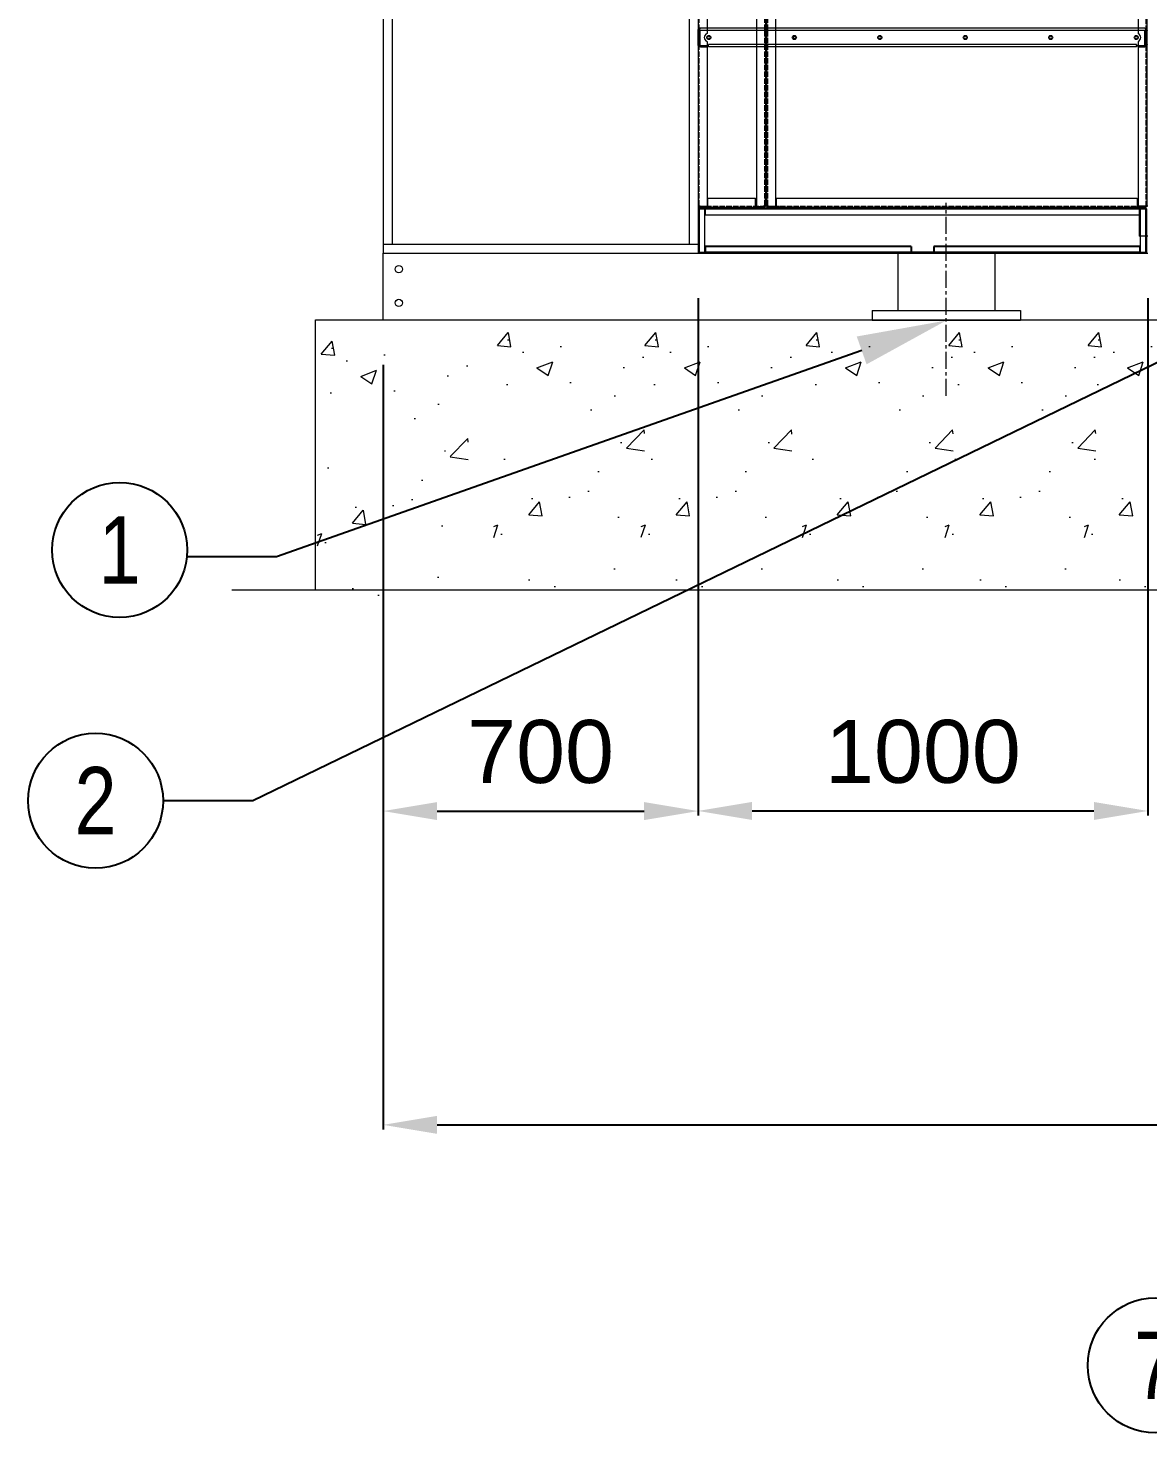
# Model space of a CAD drawing. Header units: millimetres. Extents: x -664082 to 30827, y -141530 to 21962.
# Drawn here: x 9024 to 11513, y 6127 to 9249 of the extents above; entities that cross this region are included whole.
import ezdxf
from ezdxf import colors
from ezdxf.entities.mleader import LeaderData, LeaderLine
from ezdxf.enums import TextEntityAlignment as Align
from ezdxf.math import Vec2, Vec3

# ---------------------------------------------------------------- set-up
doc = ezdxf.new("R2010")
doc.units = ezdxf.units.MM
doc.linetypes.add('CENTER', pattern=[2, 1.25, -0.25, 0.25, -0.25])
doc.linetypes.add('DASHED', pattern=[15, 12, -3])
for name, color, linetype in [('center', 1, 'CENTER'), ('냉각탑_dim', 1, 'Continuous'), ('냉각탑_text', 3, 'Continuous'), ('냉각탑_기초', 23, 'Continuous')]:
    doc.layers.add(name, color=color, linetype=linetype)
doc.styles.get("Standard").update_dxf_attribs({"font": 'arial.ttf'})
doc.dimstyles.new('1.40', dxfattribs={"dimscale": 20, "dimtxt": 1.5, "dimasz": 1, "dimexe": 0.5, "dimexo": 0.5, "dimgap": 0.5, "dimtad": 1, "dimdec": 0, "dimzin": 0, "dimdsep": 46, "dimtxsty": 'Standard', "dimcen": 0, "dimclrd": 2, "dimclre": 2, "dimclrt": 3, "dimadec": 0, "dimazin": 0, "dimtfac": 1, "dimtdec": 0, "dimtmove": 0, "dimatfit": 0, "dimfxl": 1, "dimtolj": 1, "dimtzin": 0, "dimlwd": -1, "dimlwe": -1, "dimarcsym": 0})

# ---------------------------------------------------------------- blocks, each defined once
blk = doc.blocks.new('*D385')
at = {"color": 2, "transparency": 16777216}
for p, q in [((10512.9, 8649.3), (10512.9, 7498.9)), ((9812.8, 8500.9), (9812.8, 7498.9)), ((9932.8, 7508.9), (10392.9, 7508.9))]:
    blk.add_line(p, q, dxfattribs=at)
for points in [[(9932.8, 7528.9), (9932.8, 7488.9), (9812.8, 7508.9)], [(10392.9, 7528.9), (10392.9, 7488.9), (10512.9, 7508.9)]]:
    blk.add_solid(points, dxfattribs=at)
at = {"layer": 'Defpoints', "color": 0, "transparency": 16777216}
for p in [(10512.9, 8749.3), (9812.8, 8600.9), (10512.9, 7508.9)]:
    blk.add_point(p, dxfattribs=at)
at = {"color": 3, "lineweight": 5, "transparency": 16777216, "insert": (10162.8, 7640.4), "char_height": 140, "attachment_point": 5}
blk.add_mtext('\\A1;700', dxfattribs=at)
blk = doc.blocks.new('*D386')
at = {"color": 2, "transparency": 16777216}
for p, q in [((10512.8, 8649.3), (10512.8, 7499.2)), ((11512.8, 8649.3), (11512.8, 7499.2)), ((10632.8, 7509.2), (11392.8, 7509.2))]:
    blk.add_line(p, q, dxfattribs=at)
for points in [[(10632.8, 7529.2), (10632.8, 7489.2), (10512.8, 7509.2)], [(11392.8, 7529.2), (11392.8, 7489.2), (11512.8, 7509.2)]]:
    blk.add_solid(points, dxfattribs=at)
at = {"layer": 'Defpoints', "color": 0, "transparency": 16777216}
for p in [(10512.8, 8749.3), (11512.8, 8749.3), (11512.8, 7509.2)]:
    blk.add_point(p, dxfattribs=at)
at = {"color": 3, "lineweight": 5, "transparency": 16777216, "insert": (11012.8, 7640.6), "char_height": 140, "attachment_point": 5}
blk.add_mtext('\\A1;1000', dxfattribs=at)
blk = doc.blocks.new('*D390')
at = {"color": 2, "transparency": 16777216}
for p, q in [((9812.8, 8500.9), (9812.8, 6801.5)), ((18012.8, 8500.9), (18012.8, 6801.5)), ((9932.8, 6811.5), (17892.8, 6811.5))]:
    blk.add_line(p, q, dxfattribs=at)
for points in [[(9932.8, 6831.5), (9932.8, 6791.5), (9812.8, 6811.5)], [(17892.8, 6831.5), (17892.8, 6791.5), (18012.8, 6811.5)]]:
    blk.add_solid(points, dxfattribs=at)
at = {"layer": 'Defpoints', "color": 0, "transparency": 16777216}
for p in [(9812.8, 8600.9), (18012.8, 8600.9), (18012.8, 6811.5)]:
    blk.add_point(p, dxfattribs=at)
at = {"color": 3, "lineweight": 5, "transparency": 16777216, "insert": (13912.8, 6943), "char_height": 140, "attachment_point": 5}
blk.add_mtext('\\A1;8200', dxfattribs=at)
blk = doc.blocks.new('485689')
at = {"color": 7, "lineweight": 13, "ltscale": 0.486}
for p, q in [((183525.3, 30767.5), (183525.3, 30864.7)), ((183528.1, 30767.5), (183528.1, 30864.7)), ((184520.5, 30864.7), (184520.5, 30767.5)), ((184523.3, 30864.7), (184523.3, 30767.5))]:
    blk.add_line(p, q, dxfattribs=at)
at = {"color": 7, "lineweight": 13, "ltscale": 0.014}
for p, q in [((183528.1, 30864.7), (183525.3, 30864.7)), ((183541.9, 30863.3), (183541.9, 30866.1)), ((184506.7, 30863.3), (184506.7, 30866.1)), ((184520.5, 30864.7), (184523.3, 30864.7)), ((183528.1, 30767.5), (183525.3, 30767.5)), ((183541.9, 30768.9), (183541.9, 30766.1)), ((184506.7, 30768.9), (184506.7, 30766.1)), ((184520.5, 30767.5), (184523.3, 30767.5))]:
    blk.add_line(p, q, dxfattribs=at)
at = {"color": 7, "lineweight": 13, "ltscale": 0.004}
for p, q in [((183526.9, 30866.1), (183527.7, 30866.1)), ((184520.9, 30866.1), (184521.7, 30866.1)), ((183527.7, 30766.1), (183526.9, 30766.1)), ((184521.7, 30766.1), (184520.9, 30766.1))]:
    blk.add_line(p, q, dxfattribs=at)
at = {"color": 7, "lineweight": 13, "ltscale": 0.007}
for p, q in [((183526.9, 30864.7), (183526.9, 30866.1)), ((183527.7, 30866.1), (183527.7, 30864.7)), ((184520.9, 30864.7), (184520.9, 30866.1)), ((184521.7, 30864.7), (184521.7, 30866.1)), ((183526.9, 30766.1), (183526.9, 30767.5)), ((183527.7, 30766.1), (183527.7, 30767.5)), ((184520.9, 30767.5), (184520.9, 30766.1)), ((184521.7, 30766.1), (184521.7, 30767.5))]:
    blk.add_line(p, q, dxfattribs=at)
at = {"color": 7, "lineweight": 13, "ltscale": 0.071}
for p, q in [((183541.9, 30866.1), (183527.7, 30866.1)), ((184520.9, 30866.1), (184506.7, 30866.1)), ((183527.7, 30766.1), (183541.9, 30766.1)), ((184506.7, 30766.1), (184520.9, 30766.1))]:
    blk.add_line(p, q, dxfattribs=at)
at = {"color": 7, "lineweight": 13, "ltscale": 0.061}
for p, q in [((183540.3, 30864.7), (183528.1, 30864.7)), ((183541.9, 30863.3), (183541.9, 30851.1)), ((184506.7, 30851.1), (184506.7, 30863.3)), ((184520.5, 30864.7), (184508.3, 30864.7)), ((183528.1, 30767.5), (183540.3, 30767.5)), ((184508.3, 30767.5), (184520.5, 30767.5))]:
    blk.add_line(p, q, dxfattribs=at)
at = {"color": 7, "lineweight": 13, "ltscale": 0.366205}
for p, q in [((183540.3, 30864.7), (183540.3, 30768.9)), ((184508.3, 30781.1), (184508.3, 30864.7))]:
    blk.add_line(p, q, dxfattribs=at)
at = {"color": 7, "lineweight": 13, "ltscale": 0.008}
for p, q in [((183540.3, 30864.5), (183541.9, 30864.5)), ((183540.3, 30863.3), (183541.9, 30863.3)), ((184506.7, 30866.1), (184506.7, 30864.5)), ((184506.7, 30864.5), (184508.3, 30864.5)), ((184506.7, 30863.3), (184508.3, 30863.3)), ((183541.9, 30768.9), (183540.3, 30768.9)), ((183541.9, 30767.7), (183540.3, 30767.7)), ((184508.3, 30768.9), (184506.7, 30768.9)), ((184508.3, 30767.7), (184506.7, 30767.7)), ((184506.7, 30766.1), (184506.7, 30767.7))]:
    blk.add_line(p, q, dxfattribs=at)
at = {"color": 7, "lineweight": 13}
for p, q in [((183541.9, 30866.1), (184506.7, 30866.1)), ((183541.9, 30863.3), (184506.7, 30863.3)), ((184506.7, 30851.1), (183541.9, 30851.1)), ((184506.7, 30768.9), (183541.9, 30768.9)), ((184506.7, 30766.1), (183541.9, 30766.1))]:
    blk.add_line(p, q, dxfattribs=at)
at = {"color": 7, "lineweight": 13, "ltscale": 0.001386}
for p, q in [((183541.9, 30866.1), (183541.9, 30865.8)), ((183541.9, 30766.1), (183541.9, 30766.4))]:
    blk.add_line(p, q, dxfattribs=at)
at = {"color": 7, "lineweight": 13, "ltscale": 0.076206}
for p, q in [((183540.3, 30782.7), (183540.3, 30767.5)), ((184508.3, 30767.5), (184508.3, 30782.7))]:
    blk.add_line(p, q, dxfattribs=at)
at = {"color": 7, "lineweight": 13, "ltscale": 0.05737}
for p, q in [((183541.9, 30780.4), (183541.9, 30768.9)), ((184506.7, 30780.4), (184506.7, 30768.9))]:
    blk.add_line(p, q, dxfattribs=at)
for p, q in [((183541.9, 30780.4), (183999.3, 30780.4)), ((183999.3, 30780.4), (183999.3, 30768.9)), ((184049.3, 30780.4), (184506.7, 30780.4)), ((184049.3, 30780.4), (184049.3, 30768.9))]:
    blk.add_line(p, q)
blk = doc.blocks.new('68679')
at = {"color": 7, "lineweight": 13, "ltscale": 0.0185}
for p, q in [((182651.6, 34840.2), (182651.6, 34855)), ((182654.8, 34840.2), (182654.8, 34855)), ((182651.6, 33867.4), (182651.6, 33882.2)), ((182654.8, 33867.4), (182654.8, 33882.2))]:
    blk.add_line(p, q, dxfattribs=at)
at = {"color": 7, "lineweight": 13, "ltscale": 0.02275}
for p, q in [((182654.8, 34837), (182654.8, 34855.2)), ((182654.8, 33867.2), (182654.8, 33885.4))]:
    blk.add_line(p, q, dxfattribs=at)
at = {"color": 7, "lineweight": 13, "ltscale": 0.042}
for p, q in [((182688.4, 34855.2), (182654.8, 34855.2)), ((182654.8, 33867.2), (182688.4, 33867.2))]:
    blk.add_line(p, q, dxfattribs=at)
at = {"color": 7, "lineweight": 13, "ltscale": 0.041987}
blk.add_line((182654.8, 34855.2), (182688.4, 34855.2), dxfattribs=at)
at = {"color": 7, "lineweight": 13, "ltscale": 0.0395}
for p, q in [((182656.8, 34860.2), (182688.4, 34860.2)), ((182688.4, 34857), (182656.8, 34857)), ((182688.4, 33865.4), (182656.8, 33865.4)), ((182656.8, 33862.2), (182688.4, 33862.2))]:
    blk.add_line(p, q, dxfattribs=at)
at = {"color": 7, "lineweight": 13, "ltscale": 0.004497}
for p, q in [((182692, 34857), (182688.4, 34857)), ((182692, 33865.4), (182688.4, 33865.4))]:
    blk.add_line(p, q, dxfattribs=at)
at = {"color": 7, "lineweight": 13, "ltscale": 0.00225}
for p, q in [((182688.4, 34857), (182688.4, 34855.2)), ((182688.4, 34855.2), (182688.4, 34857)), ((182688.4, 33867.2), (182688.4, 33865.4)), ((182688.4, 33865.4), (182688.4, 33867.2))]:
    blk.add_line(p, q, dxfattribs=at)
at = {"color": 7, "lineweight": 13}
for p, q in [((182688.4, 34855.2), (182688.4, 33867.2)), ((182693.6, 34855), (182693.6, 33867.4)), ((182651.6, 34837), (182651.6, 33885.4)), ((182651.6, 34837), (182651.6, 33885.4)), ((182656.8, 34837), (182656.8, 33885.4))]:
    blk.add_line(p, q, dxfattribs=at)
at = {"color": 7, "lineweight": 13, "ltscale": 0.0022}
for p, q in [((182691.2, 34857), (182692.6, 34858)), ((182691.2, 33865.4), (182692.6, 33864.3))]:
    blk.add_line(p, q, dxfattribs=at)
at = {"color": 7, "lineweight": 13, "ltscale": 0.004}
for p, q in [((182654.8, 34840.2), (182651.6, 34840.2)), ((182654.8, 34837), (182651.6, 34837)), ((182651.6, 33882.2), (182654.8, 33882.2))]:
    blk.add_line(p, q, dxfattribs=at)
at = {"color": 7, "lineweight": 13, "ltscale": 0.003999}
blk.add_line((182651.6, 34837), (182654.8, 34837), dxfattribs=at)
at = {"color": 7, "lineweight": 13, "ltscale": 0.003997}
blk.add_line((182654.8, 34837), (182654.8, 34840.2), dxfattribs=at)
at = {"color": 7, "lineweight": 13, "ltscale": 0.0025}
for p, q in [((182656.8, 34837), (182654.8, 34837)), ((182654.8, 33885.4), (182656.8, 33885.4))]:
    blk.add_line(p, q, dxfattribs=at)
at = {"color": 7, "lineweight": 13, "ltscale": 0.0065}
blk.add_line((182651.6, 33885.4), (182656.8, 33885.4), dxfattribs=at)
at = {"color": 7, "lineweight": 13, "ltscale": 0.004003}
blk.add_line((182654.8, 33882.2), (182654.8, 33885.4), dxfattribs=at)
at = {"color": 7, "lineweight": 13}
for centre in [(182672.6, 34836.2), (182672.6, 34646.2), (182672.6, 34456.2), (182672.6, 34266.2), (182672.6, 34076.2), (182672.6, 33886.2)]:
    blk.add_circle(centre, 3, dxfattribs=at)
for centre, radius, start, end in [((182656.8, 34855), 5.2, 90, 180), ((182656.8, 34855), 2, 90, 174.2609), ((182688.4, 34855), 5.2, 0, 90), ((182656.8, 33867.4), 5.2, 180, 270), ((182656.8, 33867.4), 2, 185.7392, 270), ((182688.4, 33867.4), 5.2, 270, 0)]:
    blk.add_arc(centre, radius, start, end, dxfattribs=at)
for points in [[(182693.6, 34855), (182693.6, 34855.3), (182693.5, 34855.6), (182693.3, 34855.9), (182692.9, 34856.3), (182692.3, 34856.7), (182692.2, 34856.8), (182692.1, 34856.9), (182692, 34857)], [(182693.6, 33867.4), (182693.6, 33867), (182693.5, 33866.7), (182693.3, 33866.4), (182692.9, 33866), (182692.3, 33865.6), (182692.2, 33865.5), (182692.1, 33865.4), (182692, 33865.4)]]:
    blk.add_open_spline(points, degree=5, knots=[0, 0, 0, 0, 0, 0, 6.191357, 6.191357, 6.191357, 7.828222, 7.828222, 7.828222, 7.828222, 7.828222, 7.828222], dxfattribs=at)
blk = doc.blocks.new('568596')
at = {"color": 7, "lineweight": 13, "ltscale": 0.00166}
for p, q in [((169550.9, 17462.9), (169549.9, 17462.9)), ((169550.9, 16620.9), (169549.9, 16620.9))]:
    blk.add_line(p, q, dxfattribs=at)
at = {"color": 7, "lineweight": 13, "ltscale": 0.0015}
for p, q in [((169549.9, 17462.9), (169549.9, 17462)), ((169549.9, 16621.8), (169549.9, 16620.9))]:
    blk.add_line(p, q, dxfattribs=at)
at = {"color": 7, "lineweight": 13}
for p, q in [((169549.9, 17462.9), (169549.9, 16621.8)), ((169549.9, 17462), (169549.9, 17436.4)), ((173046.2, 17464.9), (169551.6, 17464.9)), ((169551.6, 16618.9), (173046.2, 16618.9))]:
    blk.add_line(p, q, dxfattribs=at)
at = {"color": 7, "linetype": 'DASHED', "lineweight": 13, "ltscale": 0.003333}
for p, q in [((169551.9, 17462), (169549.9, 17462)), ((169644.9, 17464.9), (169644.9, 17462.9)), ((169650.9, 17464.9), (169650.9, 17462.9)), ((169844.9, 17464.9), (169844.9, 17462.9)), ((169850.9, 17464.9), (169850.9, 17462.9)), ((169549.9, 17445.4), (169551.9, 17445.4)), ((169549.9, 17442.9), (169551.9, 17442.9)), ((169549.9, 17436.4), (169551.9, 17436.4)), ((169549.9, 17407.4), (169551.9, 17407.4)), ((169549.9, 17398.4), (169551.9, 17398.4)), ((169549.9, 17217.4), (169551.9, 17217.4)), ((169549.9, 17208.4), (169551.9, 17208.4)), ((169549.9, 17027.4), (169551.9, 17027.4)), ((169549.9, 17018.4), (169551.9, 17018.4)), ((169549.9, 16837.4), (169551.9, 16837.4)), ((169549.9, 16828.4), (169551.9, 16828.4)), ((169549.9, 16647.4), (169551.9, 16647.4)), ((169549.9, 16640.9), (169551.9, 16640.9)), ((169549.9, 16638.4), (169551.9, 16638.4)), ((169551.9, 16621.8), (169549.9, 16621.8)), ((169644.9, 16620.9), (169644.9, 16618.9)), ((169650.9, 16620.9), (169650.9, 16618.9)), ((169844.9, 16620.9), (169844.9, 16618.9)), ((169850.9, 16620.9), (169850.9, 16618.9))]:
    blk.add_line(p, q, dxfattribs=at)
at = {"color": 7, "lineweight": 13, "ltscale": 0.001174}
for p, q in [((169550.9, 17462.9), (169551.6, 17462.9)), ((169550.9, 16620.9), (169551.6, 16620.9))]:
    blk.add_line(p, q, dxfattribs=at)
at = {"color": 7, "lineweight": 13, "ltscale": 0.002252}
for p, q in [((169551.6, 17464.9), (169551.6, 17463.6)), ((169551.6, 16618.9), (169551.6, 16620.3))]:
    blk.add_line(p, q, dxfattribs=at)
at = {"color": 7, "lineweight": 13, "ltscale": 0.002009}
for p, q in [((169551.6, 17462.4), (169551.6, 17463.6)), ((169551.6, 16621.5), (169551.6, 16620.3))]:
    blk.add_line(p, q, dxfattribs=at)
at = {"color": 7, "linetype": 'DASHED', "lineweight": 13}
for p, q in [((173046.2, 17462.9), (169551.6, 17462.9)), ((169551.9, 17464.9), (169551.9, 16621.8)), ((169551.9, 17462), (169551.9, 17436.4)), ((169551.6, 16620.9), (173046.2, 16620.9))]:
    blk.add_line(p, q, dxfattribs=at)
at = {"color": 7, "linetype": 'DASHED', "lineweight": 13, "ltscale": 0.001183}
for p, q in [((169551.6, 17462.9), (169552.3, 17462.9)), ((169551.6, 16620.9), (169552.3, 16620.9))]:
    blk.add_line(p, q, dxfattribs=at)
at = {"color": 7, "linetype": 'DASHED', "lineweight": 13, "ltscale": 0.001406}
for p, q in [((169551.6, 17462.4), (169551.6, 17461.5)), ((169551.6, 16621.5), (169551.6, 16622.3))]:
    blk.add_line(p, q, dxfattribs=at)
at = {"color": 7, "linetype": 'DASHED', "lineweight": 13, "ltscale": 0.027667}
for p, q in [((169551.6, 17444.9), (169551.6, 17461.5)), ((169551.6, 16622.3), (169551.6, 16638.9))]:
    blk.add_line(p, q, dxfattribs=at)
at = {"color": 7, "linetype": 'DASHED', "lineweight": 13, "ltscale": 0.0015}
for p, q in [((169551.9, 17462.9), (169551.9, 17462)), ((169551.9, 16621.8), (169551.9, 16620.9))]:
    blk.add_line(p, q, dxfattribs=at)
at = {"color": 7, "lineweight": 13, "ltscale": 0.058667}
for p, q in [((173046.2, 17444.9), (169551.6, 17444.9)), ((169553.3, 17442.9), (169569.9, 17442.9)), ((169569.9, 17444.9), (169569.9, 16640.9)), ((169917.7, 16638.9), (169551.6, 16638.9)), ((169569.9, 16640.9), (169551.9, 16640.9)), ((169999.2, 16638.9), (169936.1, 16638.9))]:
    blk.add_line(p, q, dxfattribs=at)
at = {"color": 7, "linetype": 'DASHED', "lineweight": 13, "ltscale": 0.002333}
blk.add_line((169551.9, 17442.9), (169553.3, 17442.9), dxfattribs=at)
at = {"color": 7, "lineweight": 13, "ltscale": 0.058667}
for centre in [(169926.9, 17402.9), (169926.9, 16642.9)]:
    blk.add_circle(centre, 4.5, dxfattribs=at)
at = {"color": 7, "lineweight": 13}
for centre in [(169926.9, 17212.9), (169926.9, 17022.9), (169926.9, 16832.9)]:
    blk.add_circle(centre, 4.5, dxfattribs=at)
at = {"color": 7, "lineweight": 13, "ltscale": 0.058667}
blk.add_arc((169926.9, 16642.9), 10, 203.5779, 336.4221, dxfattribs=at)
at = {"color": 7, "lineweight": 13}
for points in [[(169553.3, 17461.5), (169552.8, 17461.8), (169552.3, 17462.1), (169551.8, 17462.4), (169551.3, 17462.6), (169550.9, 17462.9)], [(169553.3, 17461.5), (169553, 17462), (169552.6, 17462.4), (169552.3, 17462.8), (169552, 17463.2), (169551.6, 17463.6)], [(169553.3, 16622.3), (169552.8, 16622.1), (169552.3, 16621.8), (169551.8, 16621.5), (169551.3, 16621.2), (169550.9, 16620.9)], [(169553.3, 16622.3), (169553, 16621.9), (169552.6, 16621.5), (169552.3, 16621), (169552, 16620.6), (169551.6, 16620.3)]]:
    blk.add_open_spline(points, degree=5, dxfattribs=at)
at = {"color": 7, "linetype": 'DASHED', "lineweight": 13}
for points in [[(169553.3, 17461.5), (169553, 17461.7), (169552.6, 17461.9), (169552.3, 17462.1), (169551.9, 17462.2), (169551.6, 17462.4)], [(169553.3, 17461.5), (169553.1, 17461.8), (169552.9, 17462.1), (169552.7, 17462.4), (169552.5, 17462.6), (169552.3, 17462.9)], [(169553.3, 16622.3), (169553, 16622.1), (169552.6, 16622), (169552.3, 16621.8), (169551.9, 16621.6), (169551.6, 16621.5)], [(169553.3, 16622.3), (169553.1, 16622), (169552.9, 16621.8), (169552.7, 16621.5), (169552.5, 16621.2), (169552.3, 16620.9)]]:
    blk.add_open_spline(points, degree=5, dxfattribs=at)
blk = doc.blocks.new('1')
at = {"lineweight": 20}
for p, q in [((9812.8, 12349.3), (9812.8, 8749.3)), ((10512.8, 12349.3), (10512.8, 8749.3)), ((9832.8, 12329.3), (9832.8, 8769.3)), ((9812.8, 8769.3), (10512.8, 8769.3)), ((9812.8, 8749.3), (10512.8, 8749.3)), ((10512.8, 8749.3), (11512.8, 8749.3)), ((9812.8, 8600.9), (18012.8, 8600.9))]:
    blk.add_line(p, q, dxfattribs=at)
at = {"color": 7, "lineweight": 20}
for p, q in [((10512.8, 12347.6), (10512.8, 8853)), ((10662.8, 12347.6), (10662.8, 8853)), ((10492.8, 12329.3), (10492.8, 8769.3)), ((10515.7, 8851.3), (10660.8, 8851.3)), ((11493.6, 8853.4), (11493.6, 8787.1)), ((10956.6, 8749.3), (10956.6, 8621.3)), ((11172.9, 8749.3), (11172.9, 8621.3)), ((10899.7, 8621.3), (11229.7, 8621.3)), ((10899.7, 8621.3), (10899.7, 8599.3)), ((11229.7, 8621.3), (11229.7, 8599.3)), ((11229.7, 8599.3), (10899.7, 8599.3))]:
    blk.add_line(p, q, dxfattribs=at)
at = {"color": 7, "linetype": 'DASHED', "lineweight": 20}
for p, q in [((10514.8, 12347.6), (10514.8, 8853)), ((10660.8, 12347.6), (10660.8, 8853)), ((10515.7, 8853.3), (10662.8, 8853.3))]:
    blk.add_line(p, q, dxfattribs=at)
at = {"color": 7, "lineweight": 20, "ltscale": 0.058667}
for p, q in [((10642.8, 12347.6), (10642.8, 8853)), ((10532.8, 12300.1), (10532.8, 9237.4)), ((10532.8, 9219.1), (10532.8, 8853)), ((10534.8, 8871.3), (10640.8, 8871.3)), ((10534.8, 8854.7), (10534.8, 8871.3)), ((10640.8, 8851.3), (10640.8, 8871.3))]:
    blk.add_line(p, q, dxfattribs=at)
at = {"color": 7, "linetype": 'DASHED', "lineweight": 20, "ltscale": 0.003333}
for p, q in [((10512.8, 9152.3), (10514.8, 9152.3)), ((10512.8, 9146.3), (10514.8, 9146.3)), ((10512.8, 8952.3), (10514.8, 8952.3)), ((10512.8, 8946.3), (10514.8, 8946.3)), ((10662.8, 8952.3), (10660.8, 8952.3)), ((10515.7, 8853.3), (10515.7, 8851.3)), ((10532.3, 8851.3), (10532.3, 8853.3)), ((10534.8, 8851.3), (10534.8, 8853.3)), ((10541.3, 8851.3), (10541.3, 8853.3)), ((10643.3, 8851.3), (10643.3, 8853.3)), ((10659.9, 8853.3), (10659.9, 8851.3))]:
    blk.add_line(p, q, dxfattribs=at)
at = {"color": 7, "lineweight": 20, "ltscale": 0.002252}
for p, q in [((10512.8, 8853), (10514.2, 8853)), ((10662.8, 8853), (10661.5, 8853))]:
    blk.add_line(p, q, dxfattribs=at)
at = {"color": 7, "lineweight": 20, "ltscale": 0.002009}
for p, q in [((10515.4, 8853), (10514.2, 8853)), ((10660.3, 8853), (10661.5, 8853))]:
    blk.add_line(p, q, dxfattribs=at)
at = {"color": 7, "linetype": 'DASHED', "lineweight": 20, "ltscale": 0.001183}
for p, q in [((10514.8, 8853), (10514.8, 8853.7)), ((10660.8, 8853), (10660.8, 8853.7))]:
    blk.add_line(p, q, dxfattribs=at)
at = {"color": 7, "linetype": 'DASHED', "lineweight": 20, "ltscale": 0.0015}
for p, q in [((10514.8, 8853.3), (10515.7, 8853.3)), ((10660.8, 8853.3), (10659.9, 8853.3))]:
    blk.add_line(p, q, dxfattribs=at)
at = {"color": 7, "lineweight": 20, "ltscale": 0.001174}
for p, q in [((10514.8, 8852.3), (10514.8, 8853)), ((10660.8, 8852.3), (10660.8, 8853))]:
    blk.add_line(p, q, dxfattribs=at)
at = {"color": 7, "lineweight": 20, "ltscale": 0.00166}
for p, q in [((10514.8, 8852.3), (10514.8, 8851.3)), ((10660.8, 8852.3), (10660.8, 8851.3))]:
    blk.add_line(p, q, dxfattribs=at)
at = {"color": 7, "lineweight": 20, "ltscale": 0.0015}
for p, q in [((10514.8, 8851.3), (10515.7, 8851.3)), ((10660.8, 8851.3), (10659.9, 8851.3))]:
    blk.add_line(p, q, dxfattribs=at)
at = {"color": 7, "linetype": 'DASHED', "lineweight": 20, "ltscale": 0.001406}
for p, q in [((10515.4, 8853), (10516.2, 8853)), ((10660.3, 8853), (10659.4, 8853))]:
    blk.add_line(p, q, dxfattribs=at)
at = {"color": 7, "linetype": 'DASHED', "lineweight": 20, "ltscale": 0.027667}
for p, q in [((10532.8, 8853), (10516.2, 8853)), ((10642.8, 8853), (10659.4, 8853))]:
    blk.add_line(p, q, dxfattribs=at)
at = {"color": 7, "linetype": 'DASHED', "lineweight": 20, "ltscale": 0.002333}
blk.add_line((10534.8, 8853.3), (10534.8, 8854.7), dxfattribs=at)
at = {"color": 7, "lineweight": 20, "ltscale": 0.479992}
for p, q in [((11512.8, 8853.4), (11493.6, 8853.4)), ((11512.8, 8787.1), (11493.6, 8787.1))]:
    blk.add_line(p, q, dxfattribs=at)
at = {"color": 0, "lineweight": 20}
blk.add_line((9812.8, 8600.9), (9812.8, 8749.3), dxfattribs=at)
at = {"color": 7, "lineweight": 20, "ltscale": 0.058667}
blk.add_circle((10536.8, 9228.3), 4.5, dxfattribs=at)
at = {"lineweight": 20}
for centre in [(9847.8, 8713.4), (9847.8, 8638.4)]:
    blk.add_circle(centre, 8, dxfattribs=at)
at = {"color": 7, "lineweight": 20, "ltscale": 0.058667}
blk.add_arc((10536.8, 9228.3), 10, 113.5779, 246.4221, dxfattribs=at)
at = {"color": 7, "lineweight": 20}
for points in [[(10516.2, 8854.7), (10515.8, 8854.3), (10515.4, 8854), (10515, 8853.7), (10514.6, 8853.3), (10514.2, 8853)], [(10516.2, 8854.7), (10516, 8854.1), (10515.7, 8853.6), (10515.4, 8853.1), (10515.1, 8852.7), (10514.8, 8852.3)], [(10659.4, 8854.7), (10659.9, 8854.3), (10660.3, 8854), (10660.7, 8853.7), (10661.1, 8853.3), (10661.5, 8853)], [(10659.4, 8854.7), (10659.7, 8854.1), (10660, 8853.6), (10660.3, 8853.1), (10660.6, 8852.7), (10660.8, 8852.3)]]:
    blk.add_open_spline(points, degree=5, dxfattribs=at)
at = {"color": 7, "linetype": 'DASHED', "lineweight": 20}
for points in [[(10516.2, 8854.7), (10516, 8854.5), (10515.7, 8854.2), (10515.4, 8854), (10515.1, 8853.8), (10514.8, 8853.7)], [(10516.2, 8854.7), (10516.1, 8854.3), (10515.9, 8854), (10515.7, 8853.7), (10515.6, 8853.3), (10515.4, 8853)], [(10659.4, 8854.7), (10659.6, 8854.3), (10659.8, 8854), (10660, 8853.7), (10660.1, 8853.3), (10660.3, 8853)], [(10659.4, 8854.7), (10659.7, 8854.5), (10660, 8854.2), (10660.3, 8854), (10660.6, 8853.8), (10660.8, 8853.7)]]:
    blk.add_open_spline(points, degree=5, dxfattribs=at)
at = {"lineweight": 20, "ltscale": 7.5, "rotation": 90}
blk.add_blockref('568596', (28129.8, -160698.6), dxfattribs=at)
at = {"lineweight": 20, "ltscale": 7.5, "xscale": -1, "rotation": 270}
blk.add_blockref('68679', (-23349.3, -173444.3), dxfattribs=at)
at = {"lineweight": 20, "ltscale": 7.5, "xscale": -1}
blk.add_blockref('485689', (195036.1, -22016.8), dxfattribs=at)

msp = doc.modelspace()

# ---------------------------------------------------------------- hatches: boundary and pattern name
at = {"layer": '냉각탑_기초', "lineweight": 20, "ltscale": 30}
h = msp.add_hatch(dxfattribs=at)
h.set_pattern_fill('AR-CONC', color=256, scale=50, style=0)
h.set_pattern_definition([(50, (-4534.7, -7940.4), (358.63, -31.376), [37.5, -412.5]), (355, (-4534.7, -7940.4), (-69.3757, 376.096), [30, -330]), (100.4514, (-4504.8, -7943.02), (289.2547, 344.72), [31.87, -350.571]), (46.1842, (-4534.7, -7840.4), (533.6205, -82.7595), [56.25, -618.75]), (96.6356, (-4490.2, -7847.3), (467.331, 487.059), [47.805, -525.856]), (351.1842, (-4534.7, -7840.4), (467.331, 487.059), [45, -495]), (21, (-4484.7, -7865.4), (298.4535, -201.3094), [37.5, -412.5]), (326, (-4484.7, -7865.4), (121.6577, 362.575), [30, -330]), (71.4514, (-4459.82, -7882.18), (420.1113, 161.265), [31.87, -350.571]), (37.5, (-4534.69, -7940.4), (6.0799, 166.4469), [0, -326, 0, -335, 0, -331.25]), (7.5, (-4534.69, -7940.4), (131.5348, 197.2059), [0, -191, 0, -318.5, 0, -126.25]), (327.5, (-4646.19, -7940.4), (266.9112, -11.2774), [0, -125, 0, -390, 0, -517.5]), (317.5, (-4696.2, -7940.4), (291.593, 50.0525), [0, -162.5, 0, -259, 0, -367.5])])
h.paths.add_polyline_path([(10393.8, 8600.9), (10058.8, 8600.9), (10058.8, 8000.9), (10393.8, 8000.9)])
h = msp.add_hatch(dxfattribs=at)
h.set_pattern_fill('AR-CONC', color=256, scale=50, style=0)
h.set_pattern_definition([(50, (-4206.87, -7940.4), (358.63, -31.376), [37.5, -412.5]), (355, (-4206.87, -7940.4), (-69.3757, 376.096), [30, -330]), (100.4514, (-4177, -7943.02), (289.2547, 344.72), [31.87, -350.571]), (46.1842, (-4206.87, -7840.4), (533.6205, -82.7595), [56.25, -618.75]), (96.6356, (-4162.4, -7847.3), (467.331, 487.059), [47.805, -525.856]), (351.1842, (-4206.9, -7840.4), (467.331, 487.059), [45, -495]), (21, (-4156.87, -7865.4), (298.4535, -201.3094), [37.5, -412.5]), (326, (-4156.87, -7865.4), (121.6577, 362.575), [30, -330]), (71.4514, (-4132, -7882.18), (420.1113, 161.265), [31.87, -350.571]), (37.5, (-4206.87, -7940.4), (6.0799, 166.4469), [0, -326, 0, -335, 0, -331.25]), (7.5, (-4206.87, -7940.4), (131.5348, 197.2059), [0, -191, 0, -318.5, 0, -126.25]), (327.5, (-4318.37, -7940.4), (266.9112, -11.2774), [0, -125, 0, -390, 0, -517.5]), (317.5, (-4368.37, -7940.4), (291.593, 50.0525), [0, -162.5, 0, -259, 0, -367.5])])
h.paths.add_polyline_path([(10721.7, 8600.9), (10386.7, 8600.9), (10386.7, 8000.9), (10721.7, 8000.9)])
h = msp.add_hatch(dxfattribs=at)
h.set_pattern_fill('AR-CONC', color=256, scale=50, style=0)
h.set_pattern_definition([(50, (-3848.7, -7940.4), (358.63, -31.376), [37.5, -412.5]), (355, (-3848.7, -7940.4), (-69.3757, 376.096), [30, -330]), (100.4514, (-3818.83, -7943.02), (289.2547, 344.72), [31.87, -350.571]), (46.1842, (-3848.7, -7840.4), (533.6205, -82.7595), [56.25, -618.75]), (96.6356, (-3804.24, -7847.3), (467.331, 487.059), [47.805, -525.856]), (351.1842, (-3848.7, -7840.4), (467.331, 487.059), [45, -495]), (21, (-3798.7, -7865.4), (298.4535, -201.3094), [37.5, -412.5]), (326, (-3798.7, -7865.4), (121.6577, 362.575), [30, -330]), (71.4514, (-3773.84, -7882.18), (420.1113, 161.265), [31.87, -350.571]), (37.5, (-3848.71, -7940.4), (6.0799, 166.4469), [0, -326, 0, -335, 0, -331.25]), (7.5, (-3848.71, -7940.4), (131.5348, 197.2059), [0, -191, 0, -318.5, 0, -126.25]), (327.5, (-3960.21, -7940.4), (266.9112, -11.2774), [0, -125, 0, -390, 0, -517.5]), (317.5, (-4010.2, -7940.4), (291.593, 50.0525), [0, -162.5, 0, -259, 0, -367.5])])
h.paths.add_polyline_path([(11079.8, 8600.9), (10744.8, 8600.9), (10744.8, 8000.9), (11079.8, 8000.9)])
h = msp.add_hatch(dxfattribs=at)
h.set_pattern_fill('AR-CONC', color=256, scale=50, style=0)
h.set_pattern_definition([(50, (-3531.6, -7940.4), (358.63, -31.376), [37.5, -412.5]), (355, (-3531.6, -7940.4), (-69.3757, 376.096), [30, -330]), (100.4514, (-3501.7, -7943.02), (289.2547, 344.72), [31.87, -350.571]), (46.1842, (-3531.6, -7840.4), (533.6205, -82.7595), [56.25, -618.75]), (96.6356, (-3487.1, -7847.3), (467.331, 487.059), [47.805, -525.856]), (351.1842, (-3531.6, -7840.4), (467.331, 487.059), [45, -495]), (21, (-3481.6, -7865.4), (298.4535, -201.3094), [37.5, -412.5]), (326, (-3481.6, -7865.4), (121.6577, 362.575), [30, -330]), (71.4514, (-3456.72, -7882.18), (420.1113, 161.265), [31.87, -350.571]), (37.5, (-3531.59, -7940.4), (6.0799, 166.4469), [0, -326, 0, -335, 0, -331.25]), (7.5, (-3531.59, -7940.4), (131.5348, 197.2059), [0, -191, 0, -318.5, 0, -126.25]), (327.5, (-3643.09, -7940.4), (266.9112, -11.2774), [0, -125, 0, -390, 0, -517.5]), (317.5, (-3693.1, -7940.4), (291.593, 50.0525), [0, -162.5, 0, -259, 0, -367.5])])
h.paths.add_polyline_path([(11396.9, 8600.9), (11061.9, 8600.9), (11061.9, 8000.9), (11396.9, 8000.9)])
h = msp.add_hatch(dxfattribs=at)
h.set_pattern_fill('AR-CONC', color=256, scale=50, style=0)
h.set_pattern_definition([(50, (-3221.93, -7940.4), (358.63, -31.376), [37.5, -412.5]), (355, (-3221.93, -7940.4), (-69.3757, 376.096), [30, -330]), (100.4514, (-3192.04, -7943.02), (289.2547, 344.72), [31.87, -350.571]), (46.1842, (-3221.93, -7840.4), (533.6205, -82.7595), [56.25, -618.75]), (96.6356, (-3177.46, -7847.3), (467.331, 487.059), [47.805, -525.856]), (351.1842, (-3221.93, -7840.4), (467.331, 487.059), [45, -495]), (21, (-3171.93, -7865.4), (298.4535, -201.3094), [37.5, -412.5]), (326, (-3171.93, -7865.4), (121.6577, 362.575), [30, -330]), (71.4514, (-3147.06, -7882.18), (420.1113, 161.265), [31.87, -350.571]), (37.5, (-3221.93, -7940.4), (6.0799, 166.4469), [0, -326, 0, -335, 0, -331.25]), (7.5, (-3221.93, -7940.4), (131.5348, 197.2059), [0, -191, 0, -318.5, 0, -126.25]), (327.5, (-3333.43, -7940.4), (266.9112, -11.2774), [0, -125, 0, -390, 0, -517.5]), (317.5, (-3383.43, -7940.4), (291.593, 50.0525), [0, -162.5, 0, -259, 0, -367.5])])
h.paths.add_polyline_path([(11706.6, 8600.9), (11371.6, 8600.9), (11371.6, 8000.9), (11706.6, 8000.9)])
h = msp.add_hatch(dxfattribs=at)
h.set_pattern_fill('AR-CONC', color=256, scale=50, style=0)
h.set_pattern_definition([(50, (-4926.38, -7959.27), (358.63, -31.376), [37.5, -412.5]), (355, (-4926.38, -7959.27), (-69.3757, 376.096), [30, -330]), (100.4514, (-4896.5, -7961.9), (289.2547, 344.72), [31.87, -350.571]), (46.1842, (-4926.4, -7859.27), (533.6205, -82.7595), [56.25, -618.75]), (96.6356, (-4881.9, -7866.17), (467.331, 487.059), [47.805, -525.856]), (351.1842, (-4926.4, -7859.3), (467.331, 487.059), [45, -495]), (21, (-4876.38, -7884.27), (298.4535, -201.3094), [37.5, -412.5]), (326, (-4876.38, -7884.27), (121.6577, 362.575), [30, -330]), (71.4514, (-4851.5, -7901.05), (420.1113, 161.265), [31.87, -350.571]), (37.5, (-4926.38, -7959.27), (6.0799, 166.4469), [0, -326, 0, -335, 0, -331.25]), (7.5, (-4926.38, -7959.27), (131.5348, 197.2059), [0, -191, 0, -318.5, 0, -126.25]), (327.5, (-5037.88, -7959.27), (266.9112, -11.2774), [0, -125, 0, -390, 0, -517.5]), (317.5, (-5087.88, -7959.27), (291.593, 50.0525), [0, -162.5, 0, -259, 0, -367.5])])
h.paths.add_polyline_path([(10002.1, 8582), (9667.1, 8582), (9667.1, 7982), (10002.1, 7982)])

# ---------------------------------------------------------------- linework, layer by layer
at = {"layer": 'center', "lineweight": 20, "ltscale": 30}
msp.add_line((11064.7, 8432.2), (11064.7, 8861.2), dxfattribs=at)
at = {"layer": '냉각탑_dim', "linetype": 'ByBlock', "lineweight": -3}
for centre in [(9227.2, 8089.3), (9173.6, 7531.9), (11529.2, 6276.8)]:
    msp.add_circle(centre, 150, dxfattribs=at)
at = {"layer": '냉각탑_기초', "lineweight": 20, "ltscale": 30}
for p, q in [((9662.8, 8000.9), (9662.8, 8600.9)), ((9662.8, 8600.9), (18162.8, 8600.9)), ((9476.3, 8000.9), (18606.5, 8000.9))]:
    msp.add_line(p, q, dxfattribs=at)

# ---------------------------------------------------------------- block references
msp.add_blockref('1', (0, 0))

# ---------------------------------------------------------------- texts
at = {"layer": '냉각탑_text', "width": 0.8}
for s, p in [('1', (9227.2, 8089.3)), ('2', (9173.6, 7531.9)), ('7', (11529.2, 6276.8))]:
    msp.add_text(s, height=150, dxfattribs=at).set_placement(p, align=Align.MIDDLE_CENTER)

# ---------------------------------------------------------------- dimensions: what is measured, and where the dimension line sits
at = {"lineweight": 5}
for base, p1, p2, picture, middle in [((10512.8, 7508.9), (9812.8, 8600.9), (10512.8, 8749.3), '*D385', (10162.8, 7640.4)), ((11512.8, 7509.2), (10512.8, 8749.3), (11512.8, 8749.3), '*D386', (11012.8, 7640.6)), ((18012.8, 6811.5), (9812.8, 8600.9), (18012.8, 8600.9), '*D390', (13912.8, 6943))]:
    dim = msp.add_linear_dim(base=base, p1=p1, p2=p2, dimstyle='1.40', override={"dimtxt": 7, "dimasz": 6, "dimexo": 5, "dimgap": 3}, dxfattribs=at)
    dim.commit()
    dim.dimension.update_dxf_attribs({"geometry": picture, "text_midpoint": middle})

# ---------------------------------------------------------------- leaders
at = {"layer": '냉각탑_dim', "lineweight": -3}
ml = msp.add_multileader_mtext('Standard', dxfattribs=at)
ml.set_content('')
ml.set_leader_properties(color=256)
ml.build(insert=Vec2(0, 0))
ml.multileader.update_dxf_attribs({"text_right_attachment_type": 6, "dogleg_length": 5, "arrow_head_size": 199.5, "scale": 30})
ctx = ml.context
ctx.base_point, ctx.scale, ctx.char_height, ctx.arrow_head_size, ctx.landing_gap_size, ctx.plane_origin = Vec3(9323.6, 7531.9), 30, 7.18, 199.5, 3.59, Vec3(11858.1, 7102.3)
ctx.right_attachment, ctx.text_align_type = 6, 2
notes = []
notes.append((ctx, [(0, (1, 1, 0), (9523.1, 7531.9), (-1, 0), 199.5, [(0, [(11728, 8599.3)], 0, [])])]))
ctx.mtext, ml.multileader.dxf.content_type = None, 0
ml = msp.add_multileader_mtext('Standard', dxfattribs=at)
ml.set_content('')
ml.set_leader_properties(color=256)
ml.build(insert=Vec2(0, 0))
ml.multileader.update_dxf_attribs({"text_right_attachment_type": 6, "dogleg_length": 5, "arrow_head_size": 199.5, "scale": 30})
ctx = ml.context
ctx.base_point, ctx.scale, ctx.char_height, ctx.arrow_head_size, ctx.landing_gap_size, ctx.plane_origin = Vec3(9376.4, 8073.8), 30, 7.18, 199.5, 3.59, Vec3(11194.8, 7102.3)
ctx.right_attachment, ctx.text_align_type = 6, 2
notes.append((ctx, [(0, (1, 1, 0), (9575.9, 8073.8), (-1, 0), 199.5, [(0, [(11064.7, 8599.3)], 0, [])])]))
ctx.mtext, ml.multileader.dxf.content_type = None, 0
for ctx, leaders in notes:
    for number, flags, end, landing, length, lines in leaders:
        leader = LeaderData()
        leader.index, (leader.has_last_leader_line, leader.has_dogleg_vector, leader.attachment_direction) = number, flags
        leader.last_leader_point, leader.dogleg_vector, leader.dogleg_length = Vec3(end), Vec3(landing), length
        for number, points, colour, breaks in lines:
            line = LeaderLine()
            line.index, line.vertices, line.color, line.breaks = number, Vec3.list(points), colors.encode_raw_color(colour), breaks
            leader.lines.append(line)
        ctx.leaders.append(leader)

doc.saveas('drawing.dxf')
